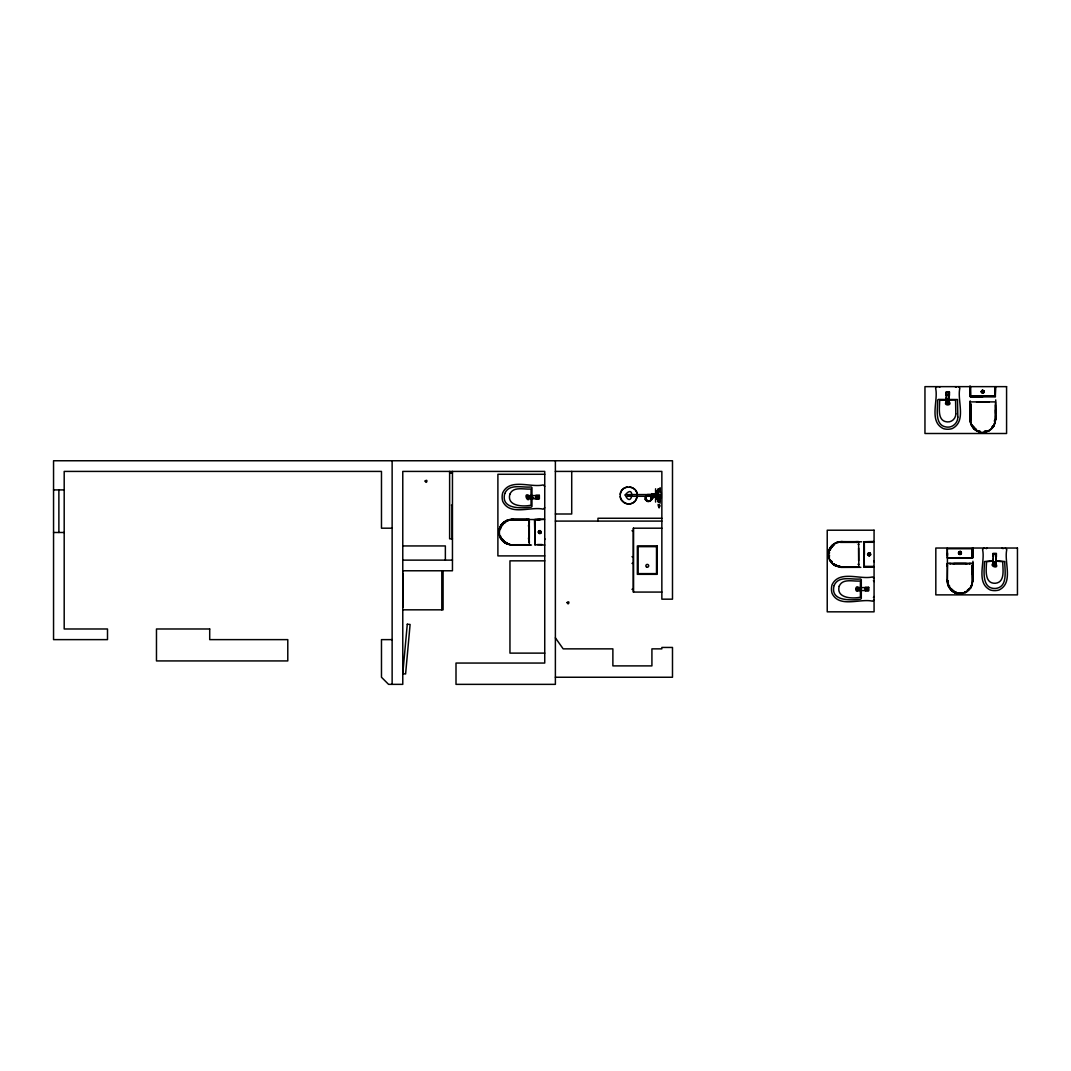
<?xml version="1.0" encoding="UTF-8"?>
<svg xmlns="http://www.w3.org/2000/svg" width="1071" height="1071" viewBox="0 0 1071 1071"><rect width="100%" height="100%" fill="white"/><g stroke="black" fill="none" stroke-linecap="round" stroke-linejoin="round"><path stroke-width="1.5" d="M544.737 539.53L544.737 538.659M658.692 500.867L659.053 497.6L655.613 497.386L657.059 497.908L655.773 498.858L657.259 498.832M659.361 500.693L659.482 498.631L659.013 501.951L658.893 498.47L657.487 498.243M658.986 491.027C658.344 485.524 659.816 494.882 659.99 489.273M874.07 561.793L874.07 560.936M946.282 400.728L946.282 399.67M946.282 398.117L946.282 397.314M946.282 395.641L949.187 395.172M949.187 398.921L949.187 398.117M949.187 397.636L949.187 396.819M949.187 396.484L949.187 395.641M993.232 562.101L993.232 561.043L986.578 561.699C986.284 568.741 983.968 583.575 995.16 583.293C1005.696 582.423 1002.603 568.581 1002.764 561.699L996.177 561.137M993.232 559.49L993.232 558.687M996.164 561.78L993.232 561.994M996.124 560.294L996.124 559.49M996.124 559.008L996.124 558.192M996.124 557.871L996.124 557.014M540.855 532.113C541.752 535.179 535.607 528.927 540.882 532.488M658.611 498.109L658.826 499.528C658.852 498.925 656.496 496.609 655.693 498.604M870.174 554.417C871.553 553.212 865.368 554.698 870 555.019C871.058 553.493 867.751 552.542 870.067 553.761C871.285 556.197 866.908 554.751 869.09 555.702M972.829 574.832L972.655 563.279L947.393 563.279L947.219 580.991A13.776 13.776 0 0 0 947.835 584.619L948.451 586.225M947.46 564.899L947.42 580.977M947.42 558.553L947.407 564.404M970.058 404.356L970.272 401.893L995.468 401.906L995.628 413.46M970.259 404.945L970.272 403.526M971.25 424.852L970.634 423.232A13.776 13.776 0 0 1 970.018 419.618L970.206 400.875M970.473 405.374L970.219 419.604M972.629 580.977L972.588 566.318M995.428 419.591L995.387 404.945M995.642 419.604L995.642 415.856M970.42 418.038L970.42 419.671A13.615 13.615 0 0 0 971.504 424.437L976.819 430.475M972.843 579.92L971.37 586.721A13.133 13.133 0 0 1 968.492 590.496A12.571 12.571 0 0 1 954.89 592.732A12.812 12.812 0 0 1 950.646 589.572M995.642 418.547L994.169 425.348A13.133 13.133 0 0 1 991.291 429.123A12.571 12.571 0 0 1 976.444 430.716M947.259 566.318L947.407 563.48M970.058 404.932L970.206 402.107M995.521 419.685L995.495 409.898M974.075 427.436L973.82 427.182A11.754 11.754 0 0 0 975.199 428.695M970.594 405.293L970.942 404.008M659.669 501L659.616 497.761A32.505 1.392 -6.6 0 0 658.772 497.52L657.192 497.426M659.964 489.206L659.99 490.853M961.102 553.412C954.542 556.21 963.846 547.174 959.562 554.135C959.201 550.561 961.758 552.743 961.33 553.493A1.54 1.54 0 0 0 961.343 552.582L961.236 552.516M983.874 391.691L982.562 390.446L981.732 391.932A1.754 1.754 0 0 1 984.035 392.254L984.142 392.066A1.54 1.54 0 0 0 984.142 391.21L983.124 393.07A1.406 1.406 0 0 1 982.402 393.07L981.384 392.066A1.526 1.526 0 0 1 981.384 391.21L982.495 390.165L983.888 390.821M960.794 552.341C959.402 550.681 958.184 554.858 959.295 552.154M529.288 519.529L529.288 544.778M858.621 541.792L858.822 567.041L842.462 567.028M958.947 553.453L958.585 552.931M530.413 496.703L530.667 497.038M659.026 500.492L659.026 501.108M859.946 588.622L859.156 589.023L859.893 589.639M859.866 589.13L859.973 589.144M657.554 497.56L657.5 498.497M959.281 553.238L960.727 553.761L959.188 553.185A1.74 1.74 0 0 1 960.794 553.305L960.901 553.493M539.864 530.64L540.186 530.694A1.526 1.526 0 0 0 539.329 530.694L539.262 530.721M869.465 553.024L869.518 552.957A1.526 1.526 0 0 0 868.661 552.957L869.505 553.252M646.951 494.748C638.959 502.942 658.076 502.942 650.084 494.748M538.432 531.417L538.338 531.618A1.406 1.406 0 0 0 538.311 532.448C540.038 535.259 537.12 530.212 539.677 530.707M540.775 531.096L540.828 531.082M541.243 532.14L540.253 533.358M870.428 553.827C871.098 557.322 869.665 551.418 870.402 553.774M620.216 494.32C621.14 483.302 639.226 485.685 637.151 496.542A8.983 8.983 0 0 1 636.094 499.675C632.6 506.757 620.819 504.401 620.216 496.542M652.212 497.6L652.212 498.484M947.554 401.558L948.437 400.956M994.477 562.744C986.578 565.742 1001.653 570.522 994.919 562.677M958.826 553.814L959.281 554.323L958.572 553.439A1.526 1.526 0 0 1 958.572 552.582C958.398 550.789 962.119 552.141 960.218 551.538M658.13 498.51C658.478 495.016 654.689 500.211 656.951 498.604M658.852 498.617L659.12 497.694L658.678 499.367L658.826 498.256M499.247 532.207L499.675 529.101M858.647 589.706L858.166 590.175A1.406 1.406 0 0 1 856.813 590.175L856.131 589.063L856.813 587.952A1.406 1.406 0 0 1 858.166 587.952L858.647 588.421M658.17 495.632C656.603 492.553 656.617 498.31 658.156 495.23M656.818 492.138C656.818 489.661 657.996 494.253 656.978 490.866M659.134 491.174L659.964 490.92M645.826 497.587C645.867 494.226 650.833 493.329 651.744 496.69M651.878 498.966L652.895 498.269L652.119 497.439M982.897 390.821L983.633 391.009M958.585 553.091L959.121 551.793M961.276 552.382L961.102 553.921M544.456 519.355L534.831 519.475L534.938 545.005L534.817 519.502L544.456 519.328M873.789 541.618L864.177 541.739L864.284 567.269L864.15 541.765L873.789 541.591M637.218 496.542L635.451 500.612M544.737 507.734L543.211 509.18C530.881 506.181 509.903 516.302 502.727 501.362A15.61 15.61 0 0 1 502.727 492.754C509.903 477.8 530.881 487.934 543.211 484.922L544.737 486.368M874.07 596.534L873.414 597.471M874.07 599.747L872.544 601.192C860.227 598.18 839.236 608.315 832.06 593.361A15.61 15.61 0 0 1 832.06 584.753C839.236 569.812 860.227 579.933 872.544 576.934L874.07 578.38M651.355 497.506L651.355 498.577M658.96 497.841L658.598 499.166L658.96 497.841L657.741 497.935M960.406 551.659L959.589 551.565M659.361 501.737L659.468 498.751M983.968 390.808L982.241 390.299L981.317 391.745M540.962 532.822L540.266 533.438A1.54 1.54 0 0 1 539.329 533.465L539.222 533.438M870.241 553.52L870.268 553.56A1.406 1.406 0 0 1 870.308 554.872L869.598 555.702A1.54 1.54 0 0 1 868.661 555.729L868.554 555.702A1.821 1.821 0 0 0 868.514 553.024L868.983 552.904M529.998 497.198L530.506 496.382M972.522 557.937L972.508 548.044L972.522 557.937L947.38 557.937L947.286 548.111L947.353 557.924L960.178 557.964M970.232 390.5C970.661 412.603 969.63 366.242 970.286 396.591L995.32 396.565L995.709 386.644M972.642 557.964L947.42 557.844L960.178 557.683M829.008 551.378L831.337 546.812L834.376 544.095A12.263 12.263 0 0 0 830.976 547.535M971.973 574.257L971.933 571.874M870.107 554.711L869.545 555.367L870.094 554.738M530.868 497.413L533.331 497.413M994.999 422.884L993.701 425.91M981.397 391.504L981.839 392.776L983.727 392.629M499.862 527.561L500.063 527.026A12.812 12.812 0 0 1 503.183 522.768M829.195 549.825L829.409 549.289A12.812 12.812 0 0 1 832.515 545.032M947.407 401.933L946.871 404.142L948.839 403.914A1.406 1.406 0 0 0 948.839 402.562L948.37 402.067M948.786 403.874L948.786 402.602M993.62 563.975L993.62 565.247M995.722 565.247L995.722 563.975M869.197 552.904L869.906 553.145M958.973 552.636L960.674 552.208M658.036 497.413L659.482 497.546L657.795 498.51M645.291 496.69L647.339 494.601L649.695 494.641M651.744 499.394L650.097 501.295L647.339 501.442M646.054 496.77L648.946 494.601M529.449 497.386C526.919 500.706 525.874 493.838 529.315 496.409M859.759 589.639C854.484 595.837 854.484 582.289 859.759 588.488M534.804 519.743L540.882 519.555M864.15 542.006L870.214 541.819M499.983 528.123L505.03 521.831M655.706 498.47L657.607 498.832L657.607 497.252M868.661 552.957L867.684 553.881A1.406 1.406 0 0 0 867.644 554.711L868.22 555.407M959.188 554.176L960.392 554.43A1.406 1.406 0 0 1 959.496 554.417L959.402 554.376M869.09 555.407L869.491 555.327M970.902 587.283L971.651 585.81M983.767 392.709L983.499 391.772M539.61 531.336L539.53 531.403A1.74 1.74 0 0 1 539.463 532.916L540.4 532.956M868.795 555.18L868.153 554.912L868.876 555.193A1.74 1.74 0 0 0 868.862 553.667L868.701 553.238M983.66 392.214L983.151 392.709L983.499 391.866M650.592 500.224L651.208 498.51L650.525 500.184M539.302 533.037L539.61 532.822M868.849 555.086L867.979 554.631L868.42 553.506L870.254 554.068L869.291 553.305M992.991 425.642L992.241 426.7M939.321 387.314L940.258 386.644M986.257 548.687L987.194 548.031M959.201 551.739L959.844 551.592M993.513 426.7L995.802 419.698L995.735 399.885M970.714 588.073L973.004 581.071L972.937 561.258M983.151 390.62C982.468 391.076 980.875 390.5 983.593 390.969M982.04 390.835L981.692 391.571L982.937 390.995M536.223 496.569L536.611 496.034A1.499 1.499 0 0 1 538.526 496.034L538.244 498.269L536.143 497.225M865.555 588.581L865.944 588.046A1.499 1.499 0 0 1 867.858 588.046L868.099 589.84L865.716 589.84M949.415 585.476L949.495 586.64M953.177 563.895L954.141 563.895M965.908 563.895L966.872 563.895M868.005 553.466L867.751 554.979M870.362 555.099L869.585 555.621M948.518 394.998L948.518 392.629L946.71 392.856A1.499 1.499 0 0 0 946.71 394.771L947.259 395.172M995.454 556.385L995.454 554.002L993.66 554.229M947.3 400.768L948.036 401.438M622.706 489.42L621.341 491.201A8.983 8.983 0 0 0 620.283 494.32L620.283 496.542A8.983 8.983 0 0 0 621.327 499.675L624.473 502.808A8.983 8.983 0 0 0 627.593 503.865M540.775 531.738L539.53 531.403M868.862 553.667L868.005 554.457L869.21 553.238M659.843 489.996L658.986 490.049L659.923 490.21M659.134 500.867L659.308 497.72M981.478 392.267L983.365 392.522L981.705 391.973M958.799 553.774L958.706 553.587A1.807 1.807 0 0 1 961.303 553.64L961.316 553.546M538.981 531.256L538.941 532.863M868.327 553.587L868.594 553.412M971.986 565.528L972.133 566.679M648.089 501.496L650.338 500.572M869.625 553.051L870.161 554.189M528.646 497.533L528.592 496.475M970.808 404.035L970.594 419.404M634.782 501.496L632.948 502.808A8.983 8.983 0 0 1 629.828 503.865L628.717 503.946M656.951 497.48L657.969 497.881L656.965 498.537M994.035 563.44L993.567 563.935A1.406 1.406 0 0 0 993.567 565.287L994.678 565.957L995.789 565.287A1.406 1.406 0 0 0 995.789 563.935L993.821 563.707M649.963 500.84L649.267 501.295M836.545 564.953L835.634 564.912M858.393 589.92L856.84 590.108M623.536 488.684L624.473 488.055A8.983 8.983 0 0 1 627.593 486.997M645.907 497.386L645.987 498.939M646.201 499.26L647.018 500.88L648.879 501.442M656.349 498.832L656.349 497.252M995.213 396.591L995.347 386.939M504.99 522.3L504.789 523.224M505.365 522.072L506.114 521.617M981.987 391.812L982.053 391.772A1.821 1.821 0 0 1 983.606 391.839L983.593 391.932A1.74 1.74 0 0 0 982.08 391.852L982 391.879M988.172 431.292L989.269 430.716M965.373 592.665L966.47 592.089M507.132 542.756L505.94 542.435M947.152 400.969C940.954 406.23 954.515 406.23 948.317 400.969M657.152 492.138L656.697 491.027M506.543 520.573L508.149 519.957A13.776 13.776 0 0 1 511.777 519.341L529.288 519.381L526.45 519.381M835.875 542.836L837.482 542.221A13.776 13.776 0 0 1 841.11 541.605L861.7 541.806M856.84 588.006L858.125 588.006M656.978 492.151L656.523 491.054L657.527 491.95M539.222 530.788L539.249 530.814A1.821 1.821 0 0 1 539.182 533.412L539.275 533.452M994.169 561.94L995.187 561.94M656.791 498.002L658.852 498.028M647.339 494.641L650.03 495.204L649.267 494.789M540.186 531.122L539.463 531.055L540.32 531.176M937.058 386.644L935.599 388.171C938.611 400.5 928.477 421.479 943.431 428.654A15.61 15.61 0 0 0 952.039 428.654C966.993 421.479 956.858 400.5 959.857 388.171L958.411 386.644M983.995 548.031L982.549 549.557C985.548 561.873 975.413 582.852 990.367 590.027A15.61 15.61 0 0 0 998.975 590.027C1013.929 582.852 1003.795 561.873 1006.807 549.557L1005.348 548.031M534.509 519.622L534.804 532.3M863.855 541.886L864.136 554.564M539.061 532.97L540.386 533.398M658.33 498.069L656.804 498.135L658.116 498.243M833.814 545.393L833.546 545.42A11.674 11.674 0 0 0 833.037 545.862M661.276 494.574L628.717 494.574L627.86 495.431L628.717 496.288L661.276 496.288M628.717 496.288L629.574 495.431L628.717 494.574M528.525 526.37L528.525 525.192M528.525 539.101L528.525 537.937M659.013 489.019L659.923 489.019M657.674 497.72L659.964 498.122M657.433 498.028L658.116 497.841M656.844 498.283L659.87 498.256L659.669 501.429M970.5 396.404L982.977 396.31M970.5 396.672L982.977 396.591M521.483 544.818L511.697 544.844M846.478 567.095L841.043 567.108M511.777 519.341L513.116 519.328M511.777 519.542L534.215 519.542M841.11 541.605L842.462 541.591M841.11 541.806L858.621 541.645L855.783 541.645M526.437 544.711L511.791 544.751M530.065 544.778L510.037 544.952L504.695 542.836M531.511 545.059L511.684 545.126L506.034 543.492A13.133 13.133 0 0 1 502.259 540.614A12.571 12.571 0 0 1 500.037 527.012A13.039 13.039 0 0 1 507.801 520.091M855.783 567.188L841.123 567.014M860.843 567.322L841.03 567.389L834.028 565.1M994.611 562.703L994.423 562.208M946.255 395.36L949.227 395.36M995.441 396.565L970.152 396.551M946.282 400.608L949.187 400.608M946.255 400.942L949.227 400.942M976.551 402.107L989.109 402.107M555.38 471.414L661.851 471.414L661.851 599.171L672.494 599.171L672.494 460.758L53.55 460.758L53.55 639.628L107.502 639.628L107.502 628.985L64.193 628.985L64.193 471.414L381.477 471.414L381.477 528.19L392.133 528.19M449.619 472.98L452.457 472.98M544.737 474.279L497.895 474.279L497.895 555.903L544.737 555.903M53.55 489.902L64.193 489.902M659.977 490.063L659.134 489.996M656.202 492.031L658.437 492.031M656.175 492.084L658.464 492.084M656.175 494.173L658.464 494.173M655.613 497.386L658.464 497.252M651.918 498.042L652.788 498.042M539.061 498.51L530.239 498.51L530.239 495.605L539.074 495.578L539.074 498.537L530.44 498.537L530.44 495.578M451.4 505.124L452.109 505.124L452.109 538.833M555.38 514L571.713 514L571.713 471.414M661.851 518.257L597.966 518.257L597.966 521.095M537.428 519.609L539.771 519.609M510.024 519.837A12.37 12.37 0 0 1 511.871 519.716L527.347 519.904L526.089 519.904M555.38 521.095L661.851 521.095M528.806 522.113L529.489 522.113M661.851 592.076L633.363 592.076L633.363 528.19L661.851 528.19M631.97 530.761L633.189 530.761M53.55 532.488L64.193 532.488M452.457 538.833L449.619 538.833L449.619 471.414M528.646 542.046L529.489 542.046M866.76 541.872L869.103 541.872M856.439 542.073L841.204 542.073A12.37 12.37 0 0 0 838.151 542.328M855.421 542.381L841.311 542.381A12.009 12.009 0 0 0 840.119 542.368M864.846 542.287L873.36 542.287M858.139 544.376L858.835 544.376M537.428 544.537L542.113 544.537M535.085 544.764L544.737 545.032M402.776 545.942L445.362 545.942L445.362 560.133M947.902 548.74L971.999 548.74L971.999 557.255M631.97 556.719L633.189 556.719M402.776 560.133L452.457 560.133M544.737 560.843L509.957 560.843L509.957 653.123L544.737 653.123M993.098 560.802L984.57 561.512C984.182 570.294 981.304 588.849 995.267 588.488C1008.44 587.403 1004.585 570.107 1004.785 561.512L996.244 560.802M993.192 562.329L996.164 562.329M631.97 563.373L633.189 563.373M953.752 563.48L966.31 563.48M950.031 563.815L969.884 563.815M857.991 564.31L858.835 564.31M864.846 566.385L873.36 566.385M866.76 566.8L871.446 566.8M874.07 567.295L864.136 566.8M402.776 570.776L452.457 570.776L452.457 471.414M631.97 589.318L633.189 589.318M402.776 609.827L443.086 609.827L443.086 570.776M392.133 639.628L381.477 639.628L381.477 677.247L388.572 684.356L402.776 684.356L402.776 471.414L544.737 471.414L544.737 663.056L456.005 663.056L456.005 684.356L555.38 684.356L555.38 460.758M555.38 677.247L672.494 677.247L672.494 647.446L661.851 647.446L661.851 648.865L651.918 648.865L651.918 665.894L612.88 665.894L612.88 648.865L563.172 648.865L555.38 637.847M526.209 519.515L510.854 519.529A13.883 13.883 0 0 0 509.234 519.796M526.008 519.796L511.71 519.743A13.615 13.615 0 0 0 510.091 519.917M855.555 541.779L840.186 541.792A13.883 13.883 0 0 0 836.96 542.528A13.307 13.307 0 0 0 832.93 544.804L829.998 548.258A12.531 12.531 0 0 0 828.325 553.694M855.341 542.06L841.043 542.006A13.615 13.615 0 0 0 837.83 542.542M864.417 567.054L874.07 566.8L864.217 566.987M511.657 544.952L512.835 544.965M842.167 567.228L835.367 565.756A13.133 13.133 0 0 1 831.605 562.877A12.571 12.571 0 0 1 829.369 549.276A13.039 13.039 0 0 1 837.134 542.354M855.421 542.167L856.706 542.528M658.223 497.52L659.267 497.52M658.692 498.47L659.682 498.684L659.602 501.563L659.254 499.622M960.085 593.521L954.007 591.848L949.709 587.725M955.212 386.644L956.149 387.314M1002.148 548.031L1003.085 548.687M978.8 431.399L979.791 431.72M837.83 566.586L834.804 565.287M508.497 544.322L505.472 543.024M978.251 431.533L977.716 431.318A12.812 12.812 0 0 1 973.445 428.199M955.439 592.906L954.904 592.691A13.039 13.039 0 0 1 947.969 584.967M971.879 565.314L972.227 580.884A12.236 12.236 0 0 1 971.973 583.24M647.768 501.295L645.826 498.51M646.938 501.295L645.291 499.394M950.472 588.073L949.95 587.39M834.898 564.471L834.081 563.922M953.07 590.576L950.954 588.622L951.758 589.331M873.414 580.643L874.07 581.58M976.672 430.716L973.231 427.798A13.307 13.307 0 0 1 970.942 423.768A13.883 13.883 0 0 1 970.206 420.542L970.139 418.868M529.047 496.194L528.793 496.007A1.406 1.406 0 0 0 527.481 495.94M947.125 404.343L946.63 403.914A1.406 1.406 0 0 1 946.63 402.562M634.782 489.367L632.948 488.055A8.983 8.983 0 0 0 629.828 486.997M503.169 540.145L504.173 541.042M652.908 494.293L651.422 493.892L651.034 495.378M635.451 490.25L636.094 491.201A8.983 8.983 0 0 1 637.151 494.32L637.232 495.431M654.274 497.158L654.408 493.637L654.542 497.158M972.522 425.642L973.017 426.459M650.525 495.9L651.128 497.118M650.592 495.873L650.927 496.69M829.436 559.758L829.998 560.856M500.09 537.495L500.666 538.593M530.426 496.475C521.912 489.916 528.03 505.579 529.904 497.091M659.348 505.017C660.673 507.761 657.741 507.56 658.652 505.164M658.103 504.387L659.107 507.922L659.79 505.017M948.196 580.777L948.304 582.41A12.076 12.076 0 0 1 948.21 581.031M864.31 542.087L864.417 554.564M972.655 562.703L972.722 581.058L972.829 577.229M970.018 418.266L970.018 419.618M947.206 579.639L947.219 580.991M972.642 548.031L972.642 557.683L972.91 548.031M996.391 556.84L996.391 553.412L992.964 553.412L992.964 556.84M995.213 389.282L995.213 393.954M994.798 387.354L994.798 395.882L970.701 395.882L970.701 387.354M972.414 550.655L972.414 555.34M970.795 405.293L970.795 419.404A12.009 12.009 0 0 0 970.795 420.608M970.487 404.289L970.487 419.511A12.37 12.37 0 0 0 970.741 422.576M970.286 391.625L970.286 393.954M969.924 563.266L969.924 564.109M949.99 563.266L949.99 563.962M947.487 552.997L947.487 555.34M947.233 398.104L947.233 400.567M865.542 587.618L865.542 590.509M860.107 587.618L860.107 590.509M859.772 587.591L859.772 590.549M858.621 548.138L858.621 560.695M661.316 492.566L661.316 498.296M660.097 487.626L660.097 492.499M660.097 498.363L660.097 503.236M658.424 488.778L658.424 502.085M657.982 489.059L657.982 490.772M657.982 500.09L657.982 501.804M655.773 493.637L655.773 497.158M655.586 488.791L655.586 502.071M653.872 493.825L653.872 496.984M651.583 493.637L651.583 497.158M633.456 528.19L633.456 592.076M627.191 494.574L627.191 496.288M536.21 495.605L536.21 498.51M530.774 495.605L530.774 498.51M529.288 525.874L529.288 538.432M528.94 522.153L528.94 542.006M441.814 570.776L441.814 609.827M403.124 573.333L403.124 607.27M392.133 460.758L392.133 684.356M58.878 489.902L58.878 532.488M509.595 543.894A12.009 12.009 0 0 1 508.43 543.613M507.293 543.211A12.009 12.009 0 0 1 506.222 542.716M505.191 542.113A12.009 12.009 0 0 1 503.33 540.601M501.817 538.753A12.009 12.009 0 0 1 501.215 537.749M500.706 536.678A12.009 12.009 0 0 1 500.304 535.567M500.304 528.592A12.009 12.009 0 0 1 500.706 527.481M501.215 526.41A12.009 12.009 0 0 1 502.527 524.442M504.227 522.755A12.009 12.009 0 0 1 506.222 521.443M507.293 520.948A12.009 12.009 0 0 1 508.43 520.546M503.946 540.775A11.674 11.674 0 0 1 502.339 539.008M500.385 529.288A11.674 11.674 0 0 1 500.853 527.816M502.071 525.5A11.674 11.674 0 0 1 502.928 524.388M509.542 544.095A12.236 12.236 0 0 1 508.364 543.814M507.319 543.452A12.236 12.236 0 0 1 501.322 538.365M500.746 537.307A12.236 12.236 0 0 1 500.291 536.21M500.103 528.525A12.236 12.236 0 0 1 500.759 526.838M501.027 526.316A12.236 12.236 0 0 1 502.754 523.853M503.624 522.983A12.236 12.236 0 0 1 506.114 521.256M507.212 520.747A12.236 12.236 0 0 1 508.364 520.345M510.76 519.89A12.236 12.236 0 0 1 511.978 519.85M509.408 544.229A12.37 12.37 0 0 1 507.627 543.747M507.065 543.533A12.37 12.37 0 0 1 505.418 542.716M504.896 542.395A12.37 12.37 0 0 1 501.108 538.432M500.532 537.361A12.37 12.37 0 0 1 500.077 536.25M499.595 534.496A12.37 12.37 0 0 1 499.595 529.663M499.889 528.485A12.37 12.37 0 0 1 500.532 526.798M500.813 526.263A12.37 12.37 0 0 1 502.567 523.773M505.954 521.149A12.37 12.37 0 0 0 503.437 522.902A12.611 12.611 0 0 0 500.264 527.106M506.503 520.867A12.37 12.37 0 0 1 508.216 520.225M498.992 531.43A12.531 12.531 0 0 1 500.666 525.995L503.598 522.541A13.307 13.307 0 0 1 507.627 520.265M506.944 520.827A13.615 13.615 0 0 1 508.497 520.265M528.82 498.162A1.406 1.406 0 0 1 527.481 498.162M994.731 420.608A12.009 12.009 0 0 1 994.571 421.8M992.79 426.191A12.009 12.009 0 0 1 992.081 427.155M986.257 431.078A12.009 12.009 0 0 1 984.53 431.466M980.407 431.359A12.009 12.009 0 0 1 979.269 431.078M976.083 429.565A12.009 12.009 0 0 1 973.432 427.155M985.695 431.064A11.754 11.754 0 0 1 984.303 431.332M976.27 429.484A11.754 11.754 0 0 1 975.561 428.989M995.12 420.14A12.37 12.37 0 0 1 994.611 423.165M994.223 424.303A12.37 12.37 0 0 1 992.322 427.503M991.947 427.945A12.37 12.37 0 0 1 990.126 429.605M989.617 429.953A12.37 12.37 0 0 1 988.038 430.85M987.489 431.091A12.37 12.37 0 0 1 984.57 431.894M980.34 431.787A12.37 12.37 0 0 1 978.037 431.091M977.475 430.85A12.37 12.37 0 0 1 971.089 423.755M994.464 420.475A12.076 12.076 0 0 1 994.41 421.01M977.703 431.332A13.039 13.039 0 0 1 970.768 423.581M977.796 431.131A12.611 12.611 0 0 1 973.593 428.052M840.119 566.318A12.009 12.009 0 0 1 838.928 566.157M836.638 565.488A12.009 12.009 0 0 1 835.554 564.979M834.523 564.377A12.009 12.009 0 0 1 833.559 563.667M831.859 561.98A12.009 12.009 0 0 1 831.15 561.017M829.356 556.692A12.009 12.009 0 0 1 829.182 555.528M829.182 553.158A12.009 12.009 0 0 1 829.356 551.993M830.038 549.744A12.009 12.009 0 0 1 830.547 548.673M831.15 547.669A12.009 12.009 0 0 1 833.559 545.019M831.832 561.485A11.674 11.674 0 0 1 831.324 560.776M829.516 556.077A11.674 11.674 0 0 1 829.409 555.046M829.436 553.185A11.674 11.674 0 0 1 829.516 552.596M830.132 550.226A11.674 11.674 0 0 1 830.801 548.767M831.324 547.897A11.674 11.674 0 0 1 831.819 547.201M832.113 546.826A11.674 11.674 0 0 1 832.555 546.33M840.253 566.572A12.263 12.263 0 0 1 837.709 566.104M836.665 565.756A12.263 12.263 0 0 1 833.385 563.828M831.698 562.128A12.263 12.263 0 0 1 830.079 559.584M829.436 557.911A12.263 12.263 0 0 1 828.967 555.554M828.967 553.145A12.263 12.263 0 0 1 829.436 550.775M829.838 549.651A12.263 12.263 0 0 1 830.346 548.566M835.46 543.492A12.263 12.263 0 0 1 836.558 542.984M838.459 542.381A12.263 12.263 0 0 1 841.337 542.087M839.972 566.666A12.37 12.37 0 0 1 837.549 566.198M836.973 566.01A12.37 12.37 0 0 1 833.238 563.922M832.769 563.52A12.37 12.37 0 0 1 832.328 563.105M831.498 562.181A12.37 12.37 0 0 1 829.878 559.624M829.409 558.513A12.37 12.37 0 0 1 828.753 555.568M828.753 553.118A12.37 12.37 0 0 1 834.751 543.707M835.286 543.412A12.37 12.37 0 0 1 836.973 542.676M829.597 549.383A12.611 12.611 0 0 1 832.662 545.179M993.353 555.541A1.499 1.499 0 0 1 993.353 554.845M969.282 588.541A12.009 12.009 0 0 1 967.595 590.228M965.627 591.553A12.009 12.009 0 0 1 964.556 592.049M961.731 592.839A12.009 12.009 0 0 1 958.184 592.839M955.359 592.049A12.009 12.009 0 0 1 954.288 591.553M952.32 590.228A12.009 12.009 0 0 1 949.923 587.564M949.321 586.547A12.009 12.009 0 0 1 948.812 585.462M948.424 584.338A12.009 12.009 0 0 1 947.942 580.777M967.97 589.532A11.687 11.687 0 0 1 967.474 589.974M955.841 591.968A11.687 11.687 0 0 1 955.198 591.701M954.381 591.299A11.687 11.687 0 0 1 951.945 589.532M951.463 589.063A11.687 11.687 0 0 1 951.021 588.555M971.504 584.994A12.236 12.236 0 0 1 970.781 586.654M970.487 587.189A12.236 12.236 0 0 1 966.752 591.125M965.721 591.741A12.236 12.236 0 0 1 964.636 592.25M963.512 592.651A12.236 12.236 0 0 1 956.403 592.651M955.841 592.464A12.236 12.236 0 0 1 954.194 591.741M953.672 591.446A12.236 12.236 0 0 1 947.728 580.777M954.984 592.504A12.611 12.611 0 0 1 950.794 589.425M959.308 593.776A12.531 12.531 0 0 1 953.873 592.089L950.419 589.17A13.307 13.307 0 0 1 948.143 585.141A13.883 13.883 0 0 1 947.407 581.914M948.143 584.271A13.615 13.615 0 0 1 947.621 581.058M538.659 532.033L538.807 532.702L538.659 531.979M857.523 588.742L857.871 589.639L857.523 588.742M625.169 494.963C632.037 509.769 635.625 482.432 625.169 494.963M407.275 624.219L402.776 673.699L405.601 673.967L410.099 624.473L407.275 624.219M948.317 402.843L947.059 403.031L948.317 402.843M995.254 564.216L993.982 564.283L995.254 564.216M425.147 481.013C426.486 485.163 428.373 478.081 425.147 481.013M567.108 602.518C568.447 606.655 570.334 599.586 567.108 602.518M955.827 413.901C955.881 418.426 951.811 422.362 947.259 421.92C936.71 421.05 939.803 407.208 939.642 400.326L955.56 399.831L955.827 413.901M957.835 417.088C957.902 422.75 952.815 427.677 947.139 427.115C933.966 426.03 937.835 408.734 937.62 400.139L938.303 399.429L957.501 399.523L957.835 417.088M504.762 493.517C500.465 509.475 521.55 508.43 531.256 507.159L531.966 506.489L531.966 487.626L531.256 486.944C522.849 488.028 509.073 483.075 504.762 493.517M509.863 494.226C506.543 506.288 523.371 507.038 531.055 505.151L531.055 488.965C524.335 489.822 513.317 485.873 509.863 494.226M834.108 585.529C829.797 601.474 850.883 600.429 860.589 599.171L861.298 598.488L861.298 579.625L860.589 578.956C852.181 580.027 838.406 575.087 834.108 585.529M839.195 586.225C835.875 598.287 852.703 599.05 860.401 597.149L860.401 580.964C853.667 581.834 842.649 577.871 839.195 586.225M1006.579 386.644L924.956 386.644L924.956 433.501L1006.579 433.501L1006.579 386.644M949.455 392.04L946.014 392.04L946.014 395.453L949.455 395.453L949.455 392.04M949.227 392.307L946.255 392.307L946.282 401.143L949.187 401.143L949.227 392.307M539.342 495.338L535.928 495.338L535.928 498.778L539.342 498.778L539.342 495.338M874.07 530.212L827.227 530.212L827.227 611.836L874.07 611.836L874.07 530.212M657.219 545.942L637.352 545.942L637.352 574.324L657.219 574.324L657.219 545.942M656.51 546.652L638.062 546.652L638.062 573.614L656.51 573.614L656.51 546.652M1017.45 548.031L935.826 548.031L935.826 594.874L1017.45 594.874L1017.45 548.031M996.164 553.694L993.192 553.694L993.232 562.516L996.124 562.516L996.164 553.694M868.688 587.35L865.261 587.35L865.261 590.777L868.688 590.777L868.688 587.35M868.407 587.591L859.585 587.618L859.585 590.509L868.407 590.549L868.407 587.591M209.702 628.985L156.473 628.985L156.473 660.927L287.791 660.927L287.791 639.628L209.702 639.628L209.702 628.985M646.576 567.041A1.419 1.419 0 0 0 648.705 565.809A1.419 1.419 0 0 0 646.576 564.578A1.419 1.419 0 0 0 646.576 567.041"/></g></svg>
